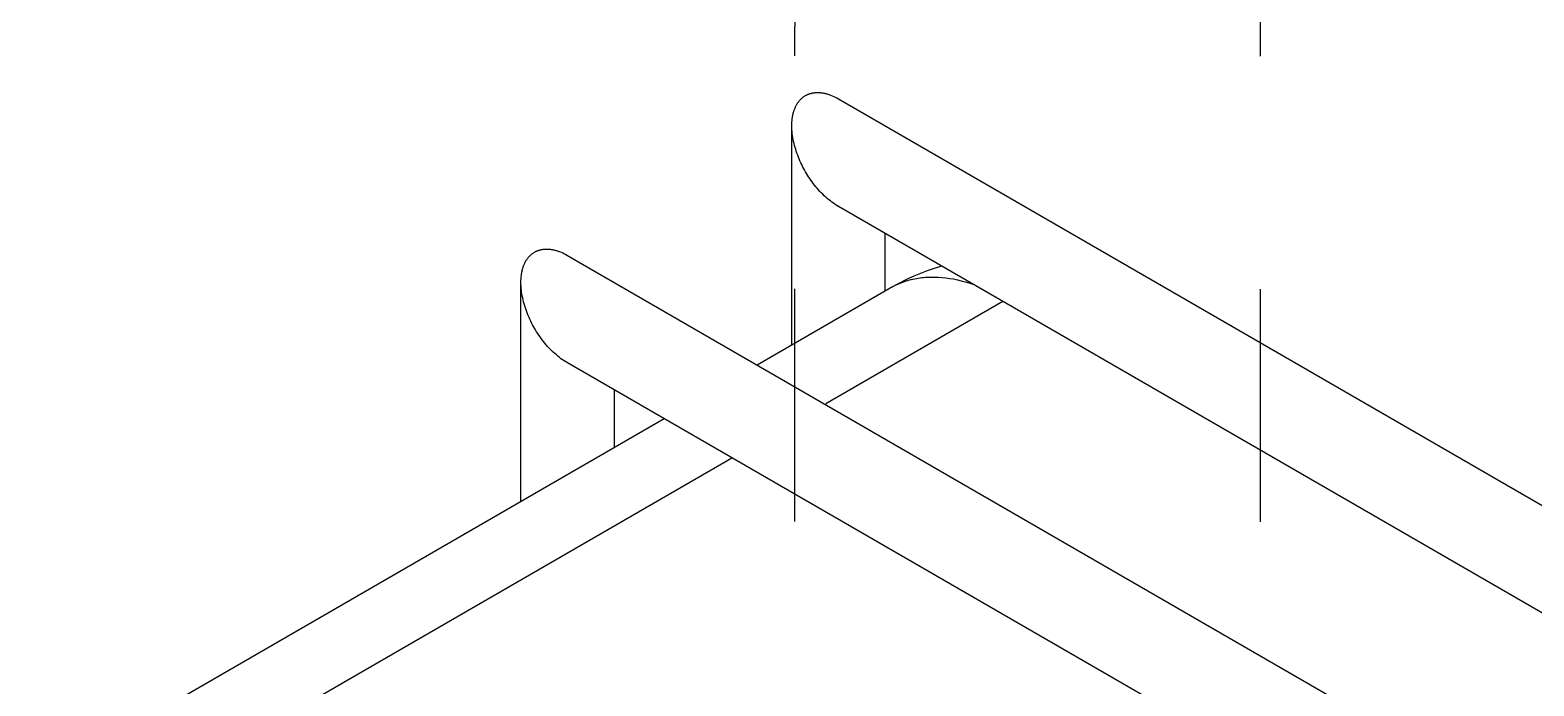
# Model space of a CAD drawing. Header units: millimetres. Extents: x 3.1 to 23.9, y 2.6 to 13.
# Drawn here: x 21.771 to 22.417, y 5.844 to 6.125 of the extents above; entities that cross this region are included whole.
import ezdxf

# ---------------------------------------------------------------- set-up
doc = ezdxf.new("R2010")
doc.units = ezdxf.units.MM
doc.linetypes.add('ACAD_ISO02W100', pattern=[15, 12, -3])
doc.layers.add('0.2', color=6, linetype='Continuous', lineweight=15)
doc.layers.add('0.3', color=4, linetype='Continuous', lineweight=20)

msp = doc.modelspace()

# ---------------------------------------------------------------- linework, layer by layer
at = {"layer": '0.2', "linetype": 'ACAD_ISO02W100', "lineweight": -3, "ltscale": 0.008}
for p, q in [((22.09913, 6.41413), (22.09906, 5.65793)), ((22.29911, 6.414), (22.29911, 5.65773))]:
    msp.add_line(p, q, dxfattribs=at)
at = {"layer": '0.2', "lineweight": -3}
for points in [[(22.14013, 6.01445), (22.14078, 6.01482), (22.14144, 6.01517), (22.1421, 6.01551), (22.14278, 6.01583), (22.14346, 6.01614), (22.14415, 6.01643), (22.14485, 6.01671), (22.14556, 6.01697), (22.14627, 6.01722), (22.14699, 6.01745), (22.14771, 6.01767), (22.14845, 6.01787), (22.14918, 6.01806), (22.14993, 6.01823), (22.15068, 6.01839), (22.15143, 6.01853), (22.15219, 6.01866), (22.15296, 6.01877), (22.15373, 6.01887), (22.1545, 6.01895), (22.15528, 6.01902), (22.15607, 6.01907), (22.15686, 6.01911), (22.15765, 6.01913), (22.15844, 6.01914), (22.15924, 6.01913), (22.16005, 6.01911), (22.16085, 6.01908), (22.16247, 6.01896), (22.1641, 6.0188), (22.16573, 6.01857), (22.16737, 6.0183), (22.16902, 6.01796), (22.17067, 6.01758), (22.17232, 6.01715), (22.17397, 6.01667), (22.17562, 6.01614)], [(22.1886, 6.00862), (22.11249, 5.96468)], [(22.07244, 5.94155), (21.78048, 5.77299)]]:
    msp.add_lwpolyline(points, dxfattribs=at)
at = {"layer": '0.3', "lineweight": -3}
for points in [[(22.09789, 6.08409), (22.0979, 6.08485), (22.09794, 6.0856), (22.09799, 6.08635), (22.09807, 6.0871), (22.09817, 6.0878), (22.09823, 6.08815), (22.0983, 6.0885), (22.09837, 6.08884), (22.09845, 6.08918), (22.09853, 6.08952), (22.09862, 6.08986), (22.09871, 6.09017), (22.09881, 6.09048), (22.09891, 6.09078), (22.09902, 6.09109), (22.09914, 6.09139), (22.09925, 6.09168), (22.09938, 6.09197), (22.09951, 6.09226), (22.09964, 6.09253), (22.09978, 6.09279), (22.09992, 6.09304), (22.10006, 6.0933), (22.10021, 6.09355), (22.10037, 6.09379), (22.10053, 6.09403), (22.1007, 6.09426), (22.10086, 6.09447), (22.10102, 6.09468), (22.10119, 6.09488), (22.10136, 6.09508), (22.10153, 6.09527), (22.10172, 6.09546), (22.1019, 6.09564), (22.10209, 6.09582), (22.10228, 6.09599), (22.10248, 6.09616), (22.10268, 6.09632), (22.10289, 6.09647), (22.1031, 6.09662), (22.10331, 6.09677), (22.10353, 6.0969), (22.10375, 6.09704)], [(22.10375, 6.09704), (22.10397, 6.09716), (22.1042, 6.09728), (22.10443, 6.09739), (22.10467, 6.0975), (22.1049, 6.0976), (22.10514, 6.0977), (22.10539, 6.09778), (22.10563, 6.09787), (22.10588, 6.09794), (22.10613, 6.09801), (22.10638, 6.09807), (22.10664, 6.09813), (22.10689, 6.09818), (22.10715, 6.09822), (22.10741, 6.09826), (22.10767, 6.09829), (22.10796, 6.09832), (22.10825, 6.09834), (22.10854, 6.09835), (22.10883, 6.09836), (22.10912, 6.09836), (22.10941, 6.09835), (22.10971, 6.09834), (22.11, 6.09832), (22.11032, 6.09829), (22.11063, 6.09825), (22.11095, 6.09821), (22.11126, 6.09816), (22.11158, 6.0981), (22.1119, 6.09803), (22.11221, 6.09796), (22.11253, 6.09789), (22.11286, 6.0978), (22.1132, 6.0977), (22.11353, 6.0976), (22.11387, 6.09749), (22.1142, 6.09737), (22.11453, 6.09725), (22.1152, 6.09698), (22.11588, 6.09668), (22.11656, 6.09635), (22.11723, 6.09601), (22.11789, 6.09563)], [(22.11789, 6.09563), (22.865, 5.66429)], [(22.09789, 5.99007), (22.09789, 6.08409)], [(22.10375, 6.06438), (22.10332, 6.06513), (22.10291, 6.0659), (22.1025, 6.06667), (22.10212, 6.06745), (22.10175, 6.06823), (22.10139, 6.06902), (22.10104, 6.06982), (22.10072, 6.07062), (22.1004, 6.07145), (22.10009, 6.07229), (22.0998, 6.07313), (22.09954, 6.07397), (22.09928, 6.07482), (22.09905, 6.07567), (22.09884, 6.07652), (22.09864, 6.07738), (22.09847, 6.07823), (22.09832, 6.07908), (22.09819, 6.07992), (22.09808, 6.08077), (22.098, 6.08159), (22.09794, 6.08241), (22.0979, 6.08323), (22.09789, 6.08404)], [(22.11785, 6.04947), (22.11715, 6.04989), (22.11646, 6.05033), (22.11578, 6.05079), (22.11511, 6.05127), (22.11443, 6.05179), (22.11377, 6.05233), (22.11311, 6.05288), (22.11246, 6.05345), (22.11181, 6.05405), (22.11118, 6.05466), (22.11056, 6.05529), (22.10995, 6.05593), (22.10935, 6.05658), (22.10877, 6.05725), (22.1082, 6.05793), (22.10764, 6.05863), (22.10711, 6.05931), (22.10659, 6.06001), (22.10609, 6.06071), (22.10559, 6.06143), (22.10511, 6.06215), (22.10465, 6.06288), (22.10419, 6.06363), (22.10375, 6.06438)], [(22.825, 5.6412), (22.11789, 6.04945)], [(22.13789, 6.0379), (22.13789, 6.01316)], [(21.98148, 6.01688), (21.98149, 6.01764), (21.98153, 6.01839), (21.98158, 6.01914), (21.98166, 6.01989), (21.98176, 6.02059), (21.98182, 6.02094), (21.98189, 6.02129), (21.98196, 6.02163), (21.98204, 6.02197), (21.98212, 6.02231), (21.98221, 6.02265), (21.9823, 6.02296), (21.9824, 6.02327), (21.9825, 6.02358), (21.98261, 6.02388), (21.98272, 6.02418), (21.98284, 6.02447), (21.98297, 6.02476), (21.9831, 6.02505), (21.98323, 6.02532), (21.98337, 6.02558), (21.98351, 6.02584), (21.98365, 6.02609), (21.9838, 6.02634), (21.98396, 6.02658), (21.98412, 6.02682), (21.98429, 6.02705), (21.98444, 6.02727), (21.98461, 6.02747), (21.98478, 6.02767), (21.98495, 6.02787), (21.98512, 6.02806), (21.9853, 6.02825), (21.98549, 6.02843), (21.98568, 6.02861), (21.98587, 6.02878), (21.98607, 6.02895), (21.98627, 6.02911), (21.98648, 6.02926), (21.98669, 6.02941), (21.9869, 6.02956), (21.98712, 6.02969), (21.98734, 6.02983)], [(21.98734, 6.02983), (21.98756, 6.02995), (21.98779, 6.03007), (21.98802, 6.03018), (21.98826, 6.03029), (21.98849, 6.03039), (21.98873, 6.03049), (21.98898, 6.03057), (21.98922, 6.03066), (21.98947, 6.03073), (21.98972, 6.0308), (21.98997, 6.03086), (21.99023, 6.03092), (21.99048, 6.03097), (21.99074, 6.03101), (21.991, 6.03105), (21.99126, 6.03108), (21.99155, 6.03111), (21.99184, 6.03113), (21.99213, 6.03114), (21.99242, 6.03115), (21.99271, 6.03115), (21.993, 6.03114), (21.9933, 6.03113), (21.99359, 6.03111), (21.99391, 6.03108), (21.99422, 6.03104), (21.99454, 6.031), (21.99485, 6.03095), (21.99517, 6.03089), (21.99549, 6.03082), (21.9958, 6.03075), (21.99612, 6.03068), (21.99645, 6.03059), (21.99679, 6.03049), (21.99712, 6.03039), (21.99746, 6.03028), (21.99779, 6.03016), (21.99812, 6.03004), (21.99878, 6.02977), (21.99947, 6.02947), (22.00015, 6.02914), (22.00082, 6.0288), (22.00148, 6.02842)], [(22.00148, 6.02842), (22.74859, 5.59708)], [(22.14045, 6.01464), (22.14754, 6.01833), (22.15041, 6.01963), (22.1533, 6.02082), (22.15625, 6.02194), (22.15924, 6.02296), (22.16229, 6.0239)], [(21.98148, 5.92294), (21.98148, 6.01688)], [(21.98734, 5.99717), (21.98691, 5.99792), (21.9865, 5.99869), (21.98609, 5.99946), (21.98571, 6.00024), (21.98533, 6.00102), (21.98498, 6.00181), (21.98463, 6.00261), (21.98431, 6.00341), (21.98398, 6.00424), (21.98368, 6.00508), (21.98339, 6.00592), (21.98312, 6.00676), (21.98287, 6.00761), (21.98264, 6.00846), (21.98243, 6.00931), (21.98223, 6.01017), (21.98206, 6.01102), (21.98191, 6.01187), (21.98178, 6.01271), (21.98167, 6.01356), (21.98159, 6.01438), (21.98153, 6.0152), (21.98149, 6.01602), (21.98148, 6.01683)], [(22.08295, 5.98145), (22.14013, 6.01445)], [(22.00144, 5.98226), (22.00074, 5.98268), (22.00005, 5.98312), (21.99937, 5.98358), (21.9987, 5.98406), (21.99802, 5.98458), (21.99735, 5.98512), (21.9967, 5.98567), (21.99605, 5.98624), (21.9954, 5.98684), (21.99477, 5.98745), (21.99415, 5.98808), (21.99354, 5.98872), (21.99294, 5.98937), (21.99236, 5.99004), (21.99179, 5.99072), (21.99123, 5.99142), (21.9907, 5.9921), (21.99018, 5.9928), (21.98968, 5.9935), (21.98918, 5.99422), (21.9887, 5.99494), (21.98824, 5.99567), (21.98778, 5.99642), (21.98734, 5.99717)], [(22.70859, 5.57399), (22.00148, 5.98224)], [(22.02148, 5.97069), (22.02148, 5.94595)], [(21.75129, 5.78996), (22.04301, 5.95838)]]:
    msp.add_lwpolyline(points, dxfattribs=at)

doc.saveas('drawing.dxf')
